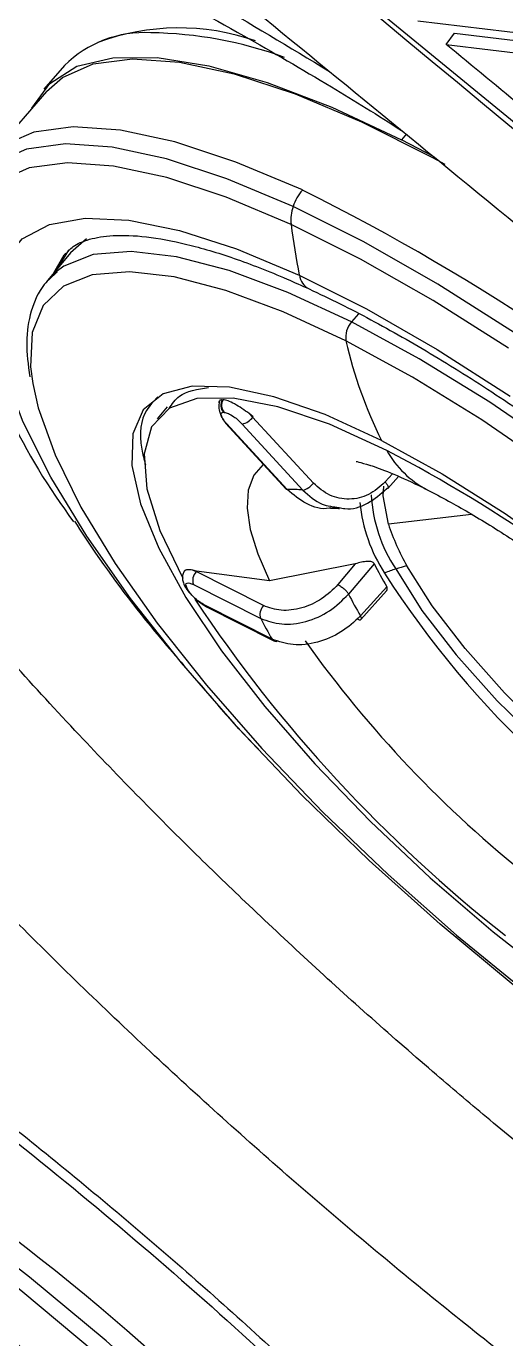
# Model space of a CAD drawing. Extents: x 832 to 912, y 781 to 934.
# Drawn here: x 897.685 to 898.256, y 874.333 to 875.896 of the extents above; entities that cross this region are included whole.
import ezdxf

# ---------------------------------------------------------------- set-up
doc = ezdxf.new("R2010")
doc.units = 0
doc.header["$MEASUREMENT"] = 0
doc.layers.add('1', color=4, linetype='Continuous')

# ---------------------------------------------------------------- blocks, each defined once
blk = doc.blocks.new('2026 SOVEREIGN HL')
at = {"layer": '1', "color": 3, "linetype": 'Continuous', "lineweight": 25}
for p, q in [((67.9497, 77.5304), (65.2952, 79.7039)), ((66.5553, 78.792), (66.4223, 78.8078)), ((66.4562, 78.78), (66.4659, 78.7932)), ((66.4659, 78.7932), (66.5723, 78.7805)), ((66.4562, 78.78), (66.5626, 78.7672)), ((66.0012, 78.7549), (65.9766, 78.7266)), ((65.9795, 78.724), (65.9091, 78.6429)), ((66.409, 78.6734), (66.4029, 78.6664)), ((66.4418, 78.6461), (66.4029, 78.6664)), ((66.0273, 78.5483), (66.0082, 78.5317)), ((66.0082, 78.5317), (65.9811, 78.4993)), ((65.9883, 78.5079), (66.0008, 78.5293)), ((66.0008, 78.5293), (66.0025, 78.5313)), ((65.9895, 78.5079), (65.9811, 78.4993)), ((66.3517, 78.4592), (66.3433, 78.4494)), ((66.1892, 78.3568), (66.1901, 78.3568)), ((66.1236, 78.3485), (66.1116, 78.3341)), ((66.1906, 78.3418), (66.1915, 78.3417)), ((66.2259, 78.3365), (66.2213, 78.3402)), ((66.2213, 78.3402), (66.2254, 78.3359)), ((66.193, 78.3288), (66.2654, 78.2502)), ((66.2667, 78.2497), (66.1943, 78.3283)), ((66.2129, 78.3278), (66.2853, 78.2492)), ((66.2254, 78.3359), (66.2259, 78.3365)), ((66.2978, 78.2573), (66.2254, 78.3359)), ((66.392, 78.2687), (66.3832, 78.2588)), ((66.3866, 78.2511), (66.3992, 78.2654)), ((66.4865, 78.22), (66.3872, 78.2086)), ((66.1586, 78.1526), (66.154, 78.1538)), ((66.154, 78.1538), (66.1581, 78.152)), ((66.1581, 78.152), (66.1586, 78.1526)), ((66.2383, 78.1115), (66.1581, 78.152)), ((66.2454, 78.1412), (66.1586, 78.1526)), ((66.3478, 78.1613), (66.2454, 78.1412)), ((66.3478, 78.1613), (66.3271, 78.1366)), ((66.3702, 78.1615), (66.3397, 78.1252)), ((66.1548, 78.1367), (66.235, 78.0962)), ((66.1444, 78.1348), (66.145, 78.1336)), ((66.148, 78.1308), (66.1473, 78.132)), ((66.3541, 78.0992), (66.3854, 78.134)), ((66.3543, 78.0952), (66.385, 78.1292)), ((66.2486, 78.0715), (66.1684, 78.112)), ((66.1705, 78.11), (66.2507, 78.0694))]:
    blk.add_line(p, q, dxfattribs=at)
at = {"layer": '1', "color": 3, "linetype": 'Continuous', "lineweight": 25, "flags": 128}
for points in [[(65.9621, 78.7039), (65.9834, 78.7336), (66.0159, 78.7539), (66.0587, 78.7642), (66.1114, 78.7645), (66.1731, 78.7546), (66.2429, 78.7347), (66.3199, 78.7052), (66.4029, 78.6664)], [(65.9795, 78.724), (65.9985, 78.7407), (66.0351, 78.7568), (66.082, 78.7629), (66.1383, 78.7589), (66.2032, 78.7449), (66.2759, 78.7211), (66.3552, 78.6878)], [(66.3552, 78.6878), (66.44, 78.6455), (66.4547, 78.6375)], [(66.2847, 78.6066), (66.2054, 78.6399), (66.1328, 78.6638), (66.0678, 78.6778), (66.0115, 78.6817), (65.9647, 78.6756), (65.928, 78.6595), (65.9142, 78.6483)], [(66.2736, 78.5869), (66.1948, 78.62), (66.1226, 78.6437), (66.0581, 78.6576), (66.0022, 78.6615), (65.9557, 78.6554), (65.9192, 78.6394), (65.8934, 78.6137), (65.8786, 78.5787), (65.875, 78.5348), (65.8756, 78.5255)], [(66.2712, 78.5656), (66.1938, 78.5981), (66.1229, 78.6214), (66.0595, 78.635), (66.0046, 78.6389), (65.9589, 78.6329), (65.9231, 78.6172), (65.8977, 78.592), (65.8832, 78.5575), (65.8796, 78.5145), (65.8838, 78.4793)], [(67.3084, 77.2876), (67.3395, 77.2929), (67.3759, 77.3089), (67.4017, 77.3346), (67.4165, 77.3697), (67.4201, 77.4135), (67.4124, 77.4655), (67.3936, 77.525), (67.3639, 77.591), (67.3238, 77.6626), (67.2738, 77.7387), (67.2146, 77.8183), (67.1472, 77.9001), (67.0725, 77.983), (66.9917, 78.0658), (66.9057, 78.1472), (66.8161, 78.2262), (66.7239, 78.3014), (66.6307, 78.3719), (66.5377, 78.4366), (66.4463, 78.4945), (66.3578, 78.5449), (66.2736, 78.5869)], [(65.9202, 78.428), (65.9182, 78.4414), (65.918, 78.4858), (65.9289, 78.5216), (65.9507, 78.5484), (65.9832, 78.5656), (66.0257, 78.5731), (66.0776, 78.5707), (66.1381, 78.5584), (66.2063, 78.5365), (66.281, 78.5052)], [(66.5306, 78.418), (66.4408, 78.4749), (66.3539, 78.5243), (66.2712, 78.5656)], [(66.3433, 78.4494), (66.2673, 78.4846), (66.1974, 78.5107), (66.1347, 78.527), (66.0804, 78.5334), (66.0354, 78.5297), (66.0004, 78.516), (65.9895, 78.5079)], [(66.0061, 78.5354), (66.0058, 78.5351), (65.9921, 78.5124)], [(66.3366, 78.4268), (66.2619, 78.4614), (66.1933, 78.487), (66.1317, 78.503), (66.0784, 78.5093), (66.0341, 78.5057), (65.9998, 78.4922), (65.9758, 78.4691), (65.9627, 78.4369), (65.9607, 78.396), (65.9632, 78.376)], [(66.281, 78.5052), (66.3612, 78.4651), (66.4454, 78.4168), (66.5324, 78.3611)], [(67.2611, 77.3878), (67.268, 77.3967), (67.2813, 77.4296), (67.2834, 77.4712), (67.2741, 77.521), (67.2537, 77.578), (67.2224, 77.6413), (67.1809, 77.7098), (67.1299, 77.7823), (67.0701, 77.8576), (67.0027, 77.9343), (66.9287, 78.0113), (66.8495, 78.0871), (66.7664, 78.1604), (66.6809, 78.2301), (66.5943, 78.2949), (66.5082, 78.3537), (66.4241, 78.4055), (66.3433, 78.4494)], [(66.9643, 77.3858), (66.8842, 77.4258), (66.7999, 77.4741), (66.7129, 77.5299), (66.6244, 77.5921), (66.5359, 77.66), (66.4488, 77.7323), (66.3644, 77.808), (66.2841, 77.8859), (66.2091, 77.9647), (66.1407, 78.0433), (66.0799, 78.1202), (66.0276, 78.1944), (65.9847, 78.2647), (65.9518, 78.33), (65.9296, 78.3892), (65.9202, 78.428)], [(67.2478, 77.5248), (67.2306, 77.5711), (67.1999, 77.6332), (67.1591, 77.7005), (67.109, 77.7717), (67.0503, 77.8456), (66.9841, 77.921), (66.9115, 77.9965), (66.8337, 78.071), (66.7521, 78.143), (66.6681, 78.2114), (66.583, 78.275), (66.4985, 78.3328), (66.4159, 78.3836), (66.3366, 78.4268)], [(65.9632, 78.376), (65.9698, 78.3471), (65.9899, 78.2911), (66.0206, 78.2289), (66.0613, 78.1617), (66.1115, 78.0905), (66.1702, 78.0166), (66.2364, 77.9412), (66.309, 77.8656), (66.3868, 77.7912), (66.4684, 77.7191), (66.5524, 77.6507), (66.6374, 77.5871), (66.722, 77.5294), (66.8046, 77.4785), (66.8839, 77.4354)], [(66.3791, 78.3082), (66.3118, 78.3391), (66.2508, 78.3604), (66.1976, 78.3718), (66.1533, 78.373), (66.1188, 78.364), (66.095, 78.3449), (66.0825, 78.3163), (66.0814, 78.2786), (66.0918, 78.2329), (66.1134, 78.18), (66.1459, 78.1212), (66.1884, 78.0578), (66.24, 77.9912), (66.2996, 77.923), (66.3658, 77.8545), (66.4372, 77.7874), (66.5121, 77.7231), (66.5889, 77.6631), (66.6658, 77.6088), (66.7412, 77.5613), (66.8134, 77.5216)], [(66.3854, 78.2963), (66.317, 78.3275), (66.2554, 78.3485), (66.2023, 78.3588), (66.1588, 78.3582), (66.1261, 78.3467), (66.105, 78.3245), (66.096, 78.2923), (66.0993, 78.2507), (66.1148, 78.2009), (66.1422, 78.1441)], [(66.3791, 78.3082), (66.4512, 78.2686), (66.5266, 78.2211), (66.6036, 78.1667), (66.6804, 78.1068), (66.7553, 78.0425), (66.8266, 77.9754), (66.8928, 77.9069), (66.9524, 77.8386), (67.004, 77.772), (67.0466, 77.7087), (67.079, 77.6499), (67.1007, 77.597), (67.1111, 77.5513), (67.11, 77.5136), (67.0974, 77.4849), (67.0736, 77.4659), (67.0392, 77.4568), (66.9949, 77.458), (66.9416, 77.4695), (66.8807, 77.4908), (66.8134, 77.5216)], [(66.2381, 78.2798), (66.2268, 78.2669), (66.2201, 78.2492), (66.2187, 78.2276), (66.2224, 78.2021), (66.2314, 78.1732), (66.2454, 78.1412)], [(66.2667, 78.2497), (66.2658, 78.2499), (66.2654, 78.2502)], [(66.3872, 78.2086), (66.381, 78.2425), (66.3817, 78.2539)], [(66.396, 78.1552), (66.4272, 78.1058), (66.4681, 78.0528), (66.5171, 77.9982), (66.5725, 77.9442), (66.6319, 77.8927), (66.6933, 77.8458), (66.7541, 77.8053), (66.8121, 77.7727), (66.865, 77.7493), (66.9108, 77.7359), (66.9307, 77.7332)], [(66.9212, 77.7485), (66.9063, 77.7511), (66.8613, 77.7651), (66.8097, 77.7886), (66.7536, 77.8208), (66.6949, 77.8604), (66.6358, 77.9059), (66.5787, 77.9556), (66.5257, 78.0078), (66.4786, 78.0603), (66.4394, 78.1113), (66.4094, 78.1588)], [(66.5412, 76.2955), (66.5715, 76.3003), (66.6075, 76.3157), (66.6329, 76.3408), (66.6474, 76.3755), (66.6508, 76.419), (66.6431, 76.4708), (66.6243, 76.5302), (66.5947, 76.5963), (66.5547, 76.668), (66.505, 76.7444), (66.4463, 76.8244), (66.3794, 76.9067), (66.3052, 76.9902), (66.2249, 77.0737), (66.1397, 77.1559), (66.0508, 77.2357), (65.9594, 77.3118), (65.867, 77.3832), (65.7748, 77.4489), (65.6843, 77.5078), (65.5966, 77.5591), (65.5132, 77.6022)], [(66.0387, 77.2209), (65.9489, 77.2957), (65.8581, 77.3659), (65.7676, 77.4304), (65.6786, 77.4882), (65.5926, 77.5387), (65.5106, 77.5809)]]:
    blk.add_lwpolyline(points, dxfattribs=at)
at = {"layer": '1', "color": 3, "linetype": 'Continuous', "lineweight": 25}
for centre, radius, start, end in [((66.0962, 78.6594), 0.1347, 86.7317, 134.8623), ((66.1375, 78.5199), 0.2797, 70.9514, 110.2147), ((66.0978, 78.3146), 0.4793, 69.7827, 89.2726), ((66.3289, 78.5687), 0.0582, 139.3879, 161.8189), ((65.0546, 76.1432), 2.7534, 33.83, 63.4643), ((66.3202, 78.5708), 0.0493, 160.9013, 186.0134), ((67.0537, 78.6625), 0.7885, 187.0567, 191.5038), ((66.3023, 78.5079), 0.0214, 187.1707, 243.1525), ((66.6209, 78.6676), 0.7608, 194.3347, 216.831), ((66.364, 78.4309), 0.0277, 138.169, 188.5101), ((66.8694, 78.5511), 0.5472, 193.1291, 206.3442), ((66.2002, 78.3502), 0.0128, 149.2166, 221.3159), ((66.2011, 78.3502), 0.0128, 149.201, 221.3331), ((66.1942, 78.3299), 0.00154, 191.781, 275.9148), ((66.2078, 78.3494), 0.0222, 283.4491, 322.6796), ((65.5819, 76.7552), 1.7381, 32.3613, 62.4637), ((66.4868, 78.3525), 0.1159, 208.9488, 242.4676), ((66.272, 78.1029), 0.1469, 84.823, 92.0834), ((66.2801, 78.2707), 0.0222, 283.4212, 322.7075), ((66.5408, 78.2531), 0.1886, 185.7528, 213.0678), ((66.542, 78.2523), 0.1754, 182.932, 213.6246), ((66.652, 78.2965), 0.279, 198.3608, 209.5782), ((66.169, 78.1416), 0.0151, 136.4998, 199.1524), ((66.7509, 78.3538), 0.4265, 206.7955, 211.017), ((66.4435, 78.0069), 0.1557, 107.7779, 112.9729), ((66.4419, 78.012), 0.1503, 102.4865, 107.7898), ((66.1502, 78.138), 0.00666, 198.6764, 244.4571), ((67.331, 78.7552), 1.1248, 212.5351, 242.2902), ((66.151, 78.1369), 0.00681, 209.389, 244.1192), ((66.7205, 78.3186), 0.4271, 206.9148, 210.9007), ((67.587, 79.0699), 1.7176, 213.6114, 231.8826), ((66.1726, 78.1141), 0.00469, 207.0755, 243.0557), ((66.2492, 78.1011), 0.0151, 136.4866, 199.1655), ((66.6895, 78.331), 0.5116, 207.3296, 210.4848), ((66.2531, 78.0741), 0.00514, 210.501, 297.2892), ((67.4166, 78.8746), 1.3864, 215.503, 231.6234), ((64.2395, 75.1344), 2.7997, 33.5433, 62.6783), ((64.7847, 75.7543), 1.7682, 32.1054, 61.6901)]:
    blk.add_arc(centre, radius, start, end, dxfattribs=at)
for points, knots in [([(61.3533, 82.7876), (61.4809, 82.6836), (61.7413, 82.4714), (62.1237, 82.1604), (62.4895, 81.8632), (62.8226, 81.5926), (63.1215, 81.3499), (63.3865, 81.1347), (63.6181, 80.9467), (63.818, 80.7843), (64.0052, 80.6322), (64.1895, 80.4824), (64.3846, 80.3237), (64.5854, 80.1603), (64.7957, 79.9891), (65.0202, 79.8062), (65.2592, 79.6114), (65.5153, 79.4025), (65.7928, 79.1761), (66.1009, 78.9244), (66.4468, 78.6418), (66.8224, 78.3345), (67.2266, 78.0038), (67.6579, 77.651), (68.1234, 77.2704), (68.6072, 76.8749), (68.9361, 76.6068), (69.0982, 76.4746)], [0, 0, 0, 0, 0.049445, 0.100866, 0.148055, 0.191016, 0.22976, 0.263698, 0.293563, 0.319356, 0.341079, 0.366002, 0.390687, 0.416599, 0.443737, 0.472101, 0.503524, 0.536326, 0.571311, 0.611051, 0.655739, 0.705377, 0.75672, 0.812473, 0.872625, 0.937195, 1, 1, 1, 1]), ([(69.1122, 76.5144), (69.1118, 76.5148), (69.1082, 76.5178), (69.0962, 76.5278), (69.0536, 76.5638), (68.8946, 76.6979), (68.2765, 77.2205), (67.0549, 78.2558), (65.9379, 79.1734), (65.2946, 79.7019)], [0, 0, 0, 0, 0.000353, 0.002828, 0.009436, 0.033986, 0.128384, 0.498019, 1, 1, 1, 1]), ([(65.227, 78.9977), (65.2419, 79.016), (65.2717, 79.0525), (65.3459, 79.0819), (65.4403, 79.092), (65.5552, 79.0809), (65.6883, 79.0491), (65.8375, 78.9969), (66.0002, 78.9249), (66.161, 78.8423), (66.2692, 78.7768), (66.317, 78.7478)], [0, 0, 0, 0, 0.113496, 0.227349, 0.340831, 0.454368, 0.568043, 0.681712, 0.79576, 0.909784, 1, 1, 1, 1]), ([(65.5617, 79.0184), (65.562, 79.0184), (65.5625, 79.0183), (65.57, 79.0196), (65.5838, 79.0207), (65.6034, 79.0208), (65.6334, 79.0187), (65.6758, 79.0124), (65.7242, 79.0018), (65.7715, 78.9887), (65.8188, 78.9736), (65.872, 78.9546), (65.9372, 78.9286), (66.0121, 78.8954), (66.1047, 78.8504), (66.207, 78.7958), (66.3113, 78.7345), (66.3752, 78.6956), (66.404, 78.6766), (66.4045, 78.6763)], [0, 0, 0, 0, 0.06242, 0.114822, 0.154018, 0.196493, 0.258632, 0.3247, 0.391995, 0.448001, 0.493181, 0.54575, 0.609699, 0.680309, 0.749596, 0.850146, 0.93348, 0.998731, 1, 1, 1, 1]), ([(67.9677, 76.6843), (67.9522, 76.6652), (67.9214, 76.6272), (67.8466, 76.5972), (67.7528, 76.5877), (67.6395, 76.6005), (67.5086, 76.6355), (67.3625, 76.692), (67.2036, 76.7685), (67.0348, 76.8633), (66.8586, 76.975), (66.678, 77.1015), (66.496, 77.2403), (66.3154, 77.389), (66.1394, 77.5449), (65.971, 77.7055), (65.813, 77.8682), (65.6678, 78.0302), (65.5383, 78.1887), (65.4268, 78.3412), (65.3354, 78.4851), (65.2658, 78.618), (65.2189, 78.738), (65.1961, 78.8428), (65.1962, 78.9319), (65.2167, 78.9758), (65.227, 78.9977)], [0, 0, 0, 0, 0.041592, 0.083214, 0.124887, 0.166634, 0.208282, 0.250094, 0.291784, 0.333525, 0.375239, 0.416796, 0.458576, 0.500203, 0.541828, 0.583472, 0.625154, 0.666837, 0.708546, 0.750195, 0.791886, 0.833564, 0.875219, 0.916884, 0.958438, 1, 1, 1, 1]), ([(67.8875, 76.9308), (67.8798, 76.9201), (67.8657, 76.9006), (67.8397, 76.8811), (67.8103, 76.8658), (67.7764, 76.8551), (67.7369, 76.8495), (67.7031, 76.8486), (67.6748, 76.8498), (67.6505, 76.8521), (67.6253, 76.8556), (67.5991, 76.8603), (67.5719, 76.8662), (67.5456, 76.8728), (67.5158, 76.8813), (67.487, 76.8904), (67.4564, 76.9012), (67.4275, 76.9119), (67.3943, 76.9252), (67.332, 76.9518), (67.2414, 76.9954), (67.147, 77.0474), (67.0805, 77.0866), (67.0406, 77.1109), (67.0002, 77.1363), (66.9595, 77.1626), (66.9207, 77.1883), (66.8786, 77.2168), (66.8227, 77.2558), (66.7462, 77.3111), (66.661, 77.3757), (66.5802, 77.4396), (66.5102, 77.497), (66.4397, 77.5565), (66.3671, 77.6198), (66.2909, 77.6886), (66.2198, 77.7552), (66.1532, 77.8197), (66.0868, 77.8861), (66.0147, 77.961), (65.9417, 78.0405), (65.8737, 78.118), (65.8223, 78.1796), (65.7834, 78.2279), (65.7478, 78.2735), (65.7095, 78.3244), (65.6719, 78.3773), (65.6372, 78.4287), (65.6046, 78.4798), (65.5692, 78.5398), (65.5356, 78.6032), (65.5059, 78.6689), (65.4851, 78.7258), (65.4724, 78.7725), (65.4645, 78.8148), (65.4616, 78.8506), (65.4629, 78.884), (65.4671, 78.9095), (65.4741, 78.9323), (65.4807, 78.9468), (65.4854, 78.9549), (65.4868, 78.9572), (65.4872, 78.9579), (65.4874, 78.9582)], [0, 0, 0, 0, 0.02542, 0.04617, 0.062237, 0.0865, 0.107295, 0.124614, 0.135021, 0.145431, 0.155844, 0.16626, 0.176679, 0.1871, 0.195617, 0.20888, 0.217293, 0.226893, 0.237681, 0.249656, 0.286176, 0.31973, 0.330747, 0.341765, 0.352782, 0.363799, 0.374817, 0.383992, 0.397482, 0.41936, 0.444455, 0.464566, 0.483075, 0.499981, 0.520841, 0.541703, 0.562565, 0.580476, 0.599015, 0.621173, 0.646416, 0.669062, 0.690048, 0.701844, 0.713042, 0.732021, 0.749364, 0.763487, 0.782074, 0.800394, 0.825398, 0.850387, 0.875359, 0.895022, 0.911607, 0.934725, 0.949433, 0.966918, 0.980715, 0.9945, 0.998285, 0.999402, 1, 1, 1, 1]), ([(66.6467, 78.6229), (66.6457, 78.6237), (66.6366, 78.6312), (66.6048, 78.6574), (66.5423, 78.7089), (66.4879, 78.7538), (66.4562, 78.78)], [0, 0, 0, 0, 0.015652, 0.142917, 0.500003, 1, 1, 1, 1]), ([(66.0022, 78.5297), (66.0049, 78.533), (66.011, 78.5404), (66.029, 78.5483), (66.0581, 78.5534), (66.0972, 78.552), (66.1459, 78.5431), (66.2024, 78.5263), (66.2526, 78.5069), (66.2838, 78.4928), (66.2926, 78.4888)], [0, 0, 0, 0, 0.110955, 0.249484, 0.381746, 0.52203, 0.661481, 0.802139, 0.944487, 1, 1, 1, 1]), ([(65.9925, 78.5087), (65.987, 78.504), (65.9725, 78.4919), (65.9602, 78.4628), (65.954, 78.4264), (65.9578, 78.3981), (65.9596, 78.3842)], [0, 0, 0, 0, 0.172653, 0.450552, 0.730892, 1, 1, 1, 1]), ([(66.2926, 78.4888), (66.3049, 78.483), (66.3406, 78.4661), (66.4032, 78.4325), (66.4806, 78.3861), (66.5604, 78.3333), (66.6414, 78.2749), (66.7223, 78.2118), (66.802, 78.1449), (66.8791, 78.0752), (66.9527, 78.0037), (67.0215, 77.9316), (67.0846, 77.8598), (67.141, 77.7895), (67.19, 77.7218), (67.2307, 77.6579), (67.2627, 77.5989), (67.2856, 77.5459), (67.2992, 77.5003), (67.3043, 77.4631), (67.3014, 77.4358), (67.2966, 77.4214), (67.2912, 77.4164), (67.2898, 77.4151)], [0, 0, 0, 0, 0.026739, 0.077253, 0.127964, 0.178849, 0.229851, 0.280928, 0.33205, 0.383187, 0.434315, 0.485405, 0.53643, 0.587352, 0.638127, 0.688686, 0.738938, 0.788757, 0.837996, 0.886584, 0.934897, 0.983996, 1, 1, 1, 1]), ([(66.1259, 78.3464), (66.1294, 78.3518), (66.1386, 78.366), (66.1598, 78.3693), (66.1729, 78.3714)], [0, 0, 0, 0, 0.379438, 1, 1, 1, 1]), ([(66.1122, 78.3601), (66.1074, 78.3551), (66.0933, 78.3408), (66.089, 78.3125), (66.0959, 78.2857), (66.0975, 78.2794)], [0, 0, 0, 0, 0.287837, 0.832649, 1, 1, 1, 1]), ([(66.186, 78.3552), (66.1855, 78.3534), (66.1846, 78.3499), (66.1851, 78.3446), (66.1864, 78.3415), (66.1867, 78.3408)], [0, 0, 0, 0, 0.439816, 0.873434, 1, 1, 1, 1]), ([(66.1892, 78.3568), (66.1878, 78.3566), (66.1852, 78.3563), (66.1852, 78.3539), (66.1852, 78.3529)], [0, 0, 0, 0, 0.546105, 1, 1, 1, 1]), ([(66.2213, 78.3402), (66.2184, 78.3423), (66.2126, 78.3465), (66.2037, 78.352), (66.1957, 78.3559), (66.192, 78.3565), (66.1901, 78.3568)], [0, 0, 0, 0, 0.246628, 0.499376, 0.752575, 1, 1, 1, 1]), ([(66.1867, 78.3408), (66.1873, 78.3391), (66.1886, 78.3353), (66.1912, 78.3316), (66.1927, 78.3295)], [0, 0, 0, 0, 0.422164, 1, 1, 1, 1]), ([(66.1943, 78.3283), (66.1926, 78.3303), (66.1893, 78.3343), (66.1875, 78.3388), (66.188, 78.3414), (66.1897, 78.3416), (66.1906, 78.3418)], [0, 0, 0, 0, 0.279517, 0.558993, 0.77942, 1, 1, 1, 1]), ([(66.1915, 78.3417), (66.193, 78.3414), (66.1961, 78.3409), (66.2024, 78.3371), (66.2083, 78.3326), (66.2114, 78.3294), (66.2129, 78.3278)], [0, 0, 0, 0, 0.27966, 0.559218, 0.779601, 1, 1, 1, 1]), ([(66.349, 78.2831), (66.3494, 78.2831), (66.3502, 78.2831), (66.3597, 78.2803), (66.3648, 78.2789)], [0, 0, 0, 0, 0.464614, 1, 1, 1, 1]), ([(66.3648, 78.2789), (66.3651, 78.2787), (66.3704, 78.2773), (66.3901, 78.2699), (66.4141, 78.2592), (66.4302, 78.2512), (66.4336, 78.2495)], [0, 0, 0, 0, 0.029714, 0.437818, 0.880629, 1, 1, 1, 1]), ([(66.3187, 78.228), (66.318, 78.2279), (66.3085, 78.2254), (66.2885, 78.2315), (66.274, 78.2436), (66.2667, 78.2497)], [0, 0, 0, 0, 0.036236, 0.518092, 1, 1, 1, 1]), ([(66.2853, 78.2492), (66.2926, 78.2426), (66.3053, 78.231), (66.3215, 78.2292), (66.3285, 78.2284)], [0, 0, 0, 0, 0.5721015, 1, 1, 1, 1]), ([(66.3832, 78.2588), (66.377, 78.2532), (66.3645, 78.242), (66.3405, 78.2369), (66.3165, 78.2412), (66.304, 78.2519), (66.2978, 78.2573)], [0, 0, 0, 0, 0.249819, 0.500222, 0.750497, 1, 1, 1, 1]), ([(66.3285, 78.2284), (66.3307, 78.2279), (66.342, 78.2252), (66.3634, 78.2318), (66.378, 78.2446), (66.3854, 78.251)], [0, 0, 0, 0, 0.111919, 0.555953, 1, 1, 1, 1]), ([(66.3832, 78.2588), (66.3837, 78.2583), (66.3846, 78.2572), (66.386, 78.2551), (66.3871, 78.253), (66.387, 78.2515), (66.3863, 78.251), (66.3857, 78.251), (66.3854, 78.251)], [0, 0, 0, 0, 0.124748, 0.249405, 0.500027, 0.750648, 0.875304, 1, 1, 1, 1]), ([(66.4336, 78.2495), (66.4419, 78.2452), (66.4652, 78.2331), (66.5083, 78.2078), (66.5602, 78.1742), (66.5958, 78.1481), (66.6125, 78.1358)], [0, 0, 0, 0, 0.159485, 0.444735, 0.739379, 1, 1, 1, 1]), ([(66.3182, 78.2276), (66.3205, 78.2277), (66.3234, 78.2277), (66.3281, 78.2273), (66.3291, 78.2272)], [0, 0, 0, 0, 0.779451, 1, 1, 1, 1]), ([(66.0129, 78.2121), (66.0212, 78.1994), (66.0534, 78.1503), (66.0984, 78.0921), (66.1377, 78.047), (66.1469, 78.0364)], [0, 0, 0, 0, 0.21006, 0.814919, 1, 1, 1, 1]), ([(66.1452, 78.1542), (66.1443, 78.1531), (66.1426, 78.1509), (66.1416, 78.1463), (66.1418, 78.1412), (66.1432, 78.1376), (66.1439, 78.1359)], [0, 0, 0, 0, 0.2538021, 0.5077069, 0.7575674, 1, 1, 1, 1]), ([(66.154, 78.1538), (66.1517, 78.1541), (66.1472, 78.1548), (66.1451, 78.1534), (66.1442, 78.1527)], [0, 0, 0, 0, 0.510639, 1, 1, 1, 1]), ([(66.3702, 78.1615), (66.3699, 78.162), (66.3693, 78.1629), (66.3675, 78.1637), (66.365, 78.1642), (66.3609, 78.1642), (66.3549, 78.1635), (66.3502, 78.1621), (66.3478, 78.1613)], [0, 0, 0, 0, 0.094198, 0.190466, 0.298232, 0.424506, 0.701631, 1, 1, 1, 1]), ([(64.4346, 78.0617), (64.4497, 78.0797), (64.4798, 78.1156), (64.5543, 78.1434), (64.649, 78.1513), (64.7641, 78.1374), (64.8971, 78.1026), (65.0458, 78.0471), (65.2072, 77.9721), (65.3787, 77.8788), (65.5573, 77.7687), (65.7397, 77.6437), (65.9228, 77.5058), (66.1033, 77.3576), (66.2784, 77.2012), (66.4449, 77.0395), (66.6001, 76.875), (66.7413, 76.7105), (66.8665, 76.5488), (66.9733, 76.3925), (67.0602, 76.2444), (67.1256, 76.1072), (67.1685, 75.9831), (67.1878, 75.8749), (67.185, 75.7829), (67.1633, 75.7383), (67.1524, 75.7159)], [0, 0, 0, 0, 0.041793, 0.083725, 0.125533, 0.167307, 0.209105, 0.250862, 0.292601, 0.334267, 0.375941, 0.417598, 0.459196, 0.500762, 0.542265, 0.583841, 0.625315, 0.666768, 0.708297, 0.749792, 0.791377, 0.832976, 0.874604, 0.916382, 0.958214, 1, 1, 1, 1]), ([(66.1473, 78.132), (66.1466, 78.1336), (66.1453, 78.1368), (66.1469, 78.1387), (66.1502, 78.1387), (66.1533, 78.1373), (66.1548, 78.1367)], [0, 0, 0, 0, 0.279647, 0.559228, 0.779586, 1, 1, 1, 1]), ([(66.3271, 78.1366), (66.3209, 78.1306), (66.3087, 78.1184), (66.284, 78.1077), (66.2588, 78.1043), (66.2451, 78.1091), (66.2383, 78.1115)], [0, 0, 0, 0, 0.249809, 0.500226, 0.750484, 1, 1, 1, 1]), ([(66.3271, 78.1366), (66.3276, 78.1363), (66.3288, 78.1357), (66.3313, 78.134), (66.3344, 78.1314), (66.3371, 78.1287), (66.3388, 78.1266), (66.3394, 78.1257), (66.3397, 78.1252)], [0, 0, 0, 0, 0.124787, 0.24931, 0.499953, 0.7507, 0.875278, 1, 1, 1, 1]), ([(66.1458, 78.1327), (66.1461, 78.1322), (66.147, 78.1307), (66.1502, 78.1266), (66.156, 78.1206), (66.1626, 78.1152), (66.1671, 78.1121), (66.1688, 78.1112), (66.1693, 78.1109)], [0, 0, 0, 0, 0.062763, 0.211446, 0.50263, 0.792452, 0.939407, 1, 1, 1, 1]), ([(66.1684, 78.112), (66.1662, 78.1133), (66.1619, 78.1158), (66.1556, 78.1212), (66.1507, 78.1265), (66.1489, 78.1293), (66.148, 78.1308)], [0, 0, 0, 0, 0.279504, 0.559, 0.779379, 1, 1, 1, 1]), ([(66.235, 78.0962), (66.2431, 78.0933), (66.2592, 78.0876), (66.289, 78.0914), (66.3181, 78.1037), (66.3325, 78.1181), (66.3397, 78.1252)], [0, 0, 0, 0, 0.250028, 0.500036, 0.750021, 1, 1, 1, 1]), ([(66.3847, 78.1287), (66.3851, 78.1293), (66.3858, 78.1305), (66.3861, 78.1324), (66.3856, 78.1335), (66.3854, 78.134)], [0, 0, 0, 0, 0.3522204, 0.6797614, 1, 1, 1, 1]), ([(66.3541, 78.0992), (66.3467, 78.0924), (66.3319, 78.0788), (66.3026, 78.0668), (66.2728, 78.063), (66.2567, 78.0687), (66.2486, 78.0715)], [0, 0, 0, 0, 0.24999, 0.499978, 0.749986, 1, 1, 1, 1]), ([(66.3496, 78.0958), (66.3503, 78.0955), (66.3517, 78.0948), (66.3527, 78.0947), (66.3533, 78.0947)], [0, 0, 0, 0, 0.4813288, 1, 1, 1, 1]), ([(66.3533, 78.0947), (66.3537, 78.0947), (66.3546, 78.0949), (66.3551, 78.0959), (66.355, 78.0974), (66.3544, 78.0986), (66.3541, 78.0992)], [0, 0, 0, 0, 0.259391, 0.518868, 0.768427, 1, 1, 1, 1]), ([(64.766, 78.079), (64.766, 78.0789), (64.7659, 78.0787), (64.7717, 78.0796), (64.784, 78.0805), (64.8019, 78.0805), (64.8304, 78.0784), (64.8731, 78.0716), (64.9237, 78.0598), (64.9734, 78.045), (65.0218, 78.0285), (65.0748, 78.0085), (65.1385, 77.9817), (65.2081, 77.9494), (65.2839, 77.9112), (65.3665, 77.8665), (65.4659, 77.8086), (65.5771, 77.7388), (65.7099, 77.649), (65.8557, 77.5426), (66.0105, 77.4201), (66.1596, 77.2931), (66.3039, 77.161), (66.4437, 77.0232), (66.564, 76.8949), (66.6631, 76.7812), (66.7419, 76.685), (66.8127, 76.5924), (66.8715, 76.5098), (66.9215, 76.4341), (66.9623, 76.3676), (66.9961, 76.3075), (67.0217, 76.2576), (67.0427, 76.2129), (67.0655, 76.159), (67.0856, 76.0996), (67.0949, 76.0566), (67.0977, 76.0332), (67.0984, 76.0195), (67.0981, 76.0114), (67.098, 76.0105), (67.098, 76.0099)], [0, 0, 0, 0, 0.016778, 0.034647, 0.047923, 0.062224, 0.0834, 0.107344, 0.132981, 0.153977, 0.170045, 0.188306, 0.210543, 0.234362, 0.255086, 0.280379, 0.307512, 0.339898, 0.37273, 0.415686, 0.457182, 0.497698, 0.538203, 0.579634, 0.622233, 0.652771, 0.681636, 0.709595, 0.738482, 0.760438, 0.784534, 0.806833, 0.825144, 0.840984, 0.860719, 0.895999, 0.928643, 0.943244, 0.95678, 0.975068, 1, 1, 1, 1]), ([(67.1524, 75.7159), (67.137, 75.6976), (67.1063, 75.661), (67.0316, 75.6334), (66.9379, 75.6264), (66.8245, 75.6421), (66.6938, 75.6797), (66.5479, 75.7386), (66.3897, 75.817), (66.2218, 75.9135), (66.047, 76.0265), (65.8679, 76.1541), (65.6876, 76.2937), (65.5089, 76.4432), (65.335, 76.5998), (65.1684, 76.7613), (65.0123, 76.9248), (64.8689, 77.0879), (64.7409, 77.2476), (64.6306, 77.4013), (64.5401, 77.5465), (64.4713, 77.6805), (64.4251, 77.8015), (64.4028, 77.9069), (64.4033, 77.9963), (64.4242, 78.0399), (64.4346, 78.0617)], [0, 0, 0, 0, 0.041829, 0.083845, 0.125699, 0.167493, 0.209255, 0.25106, 0.292671, 0.334272, 0.375793, 0.417161, 0.458711, 0.500106, 0.541517, 0.582966, 0.624474, 0.666004, 0.707629, 0.749224, 0.790935, 0.832663, 0.874461, 0.916331, 0.958113, 1, 1, 1, 1]), ([(66.1614, 78.0196), (66.1754, 78.0029), (66.1979, 77.976), (66.223, 77.9501), (66.2324, 77.9404)], [0, 0, 0, 0, 0.625015, 1, 1, 1, 1]), ([(65.5314, 77.5042), (65.5437, 77.4982), (65.579, 77.4809), (65.641, 77.4465), (65.7177, 77.3993), (65.7969, 77.3456), (65.8772, 77.2864), (65.9574, 77.2225), (66.0364, 77.1548), (66.1129, 77.0844), (66.1859, 77.0122), (66.2542, 76.9395), (66.3169, 76.8672), (66.3729, 76.7965), (66.4216, 76.7284), (66.4621, 76.6643), (66.494, 76.6051), (66.5168, 76.552), (66.5305, 76.5064), (66.5356, 76.4693), (66.5329, 76.4423), (66.5282, 76.4282), (66.5229, 76.4233), (66.5216, 76.422)], [0, 0, 0, 0, 0.026714, 0.077171, 0.127828, 0.17866, 0.229609, 0.280635, 0.331703, 0.382791, 0.433867, 0.484908, 0.535884, 0.58676, 0.63749, 0.688007, 0.738218, 0.787994, 0.837181, 0.885682, 0.933819, 0.982631, 1, 1, 1, 1])]:
    blk.add_open_spline(points, degree=3, knots=knots, dxfattribs=at)

msp = doc.modelspace()

# ---------------------------------------------------------------- block references
at = {"layer": '1'}
msp.add_blockref('2026 SOVEREIGN HL', (831.7292, 797.0948), dxfattribs=at)

doc.saveas('drawing.dxf')
